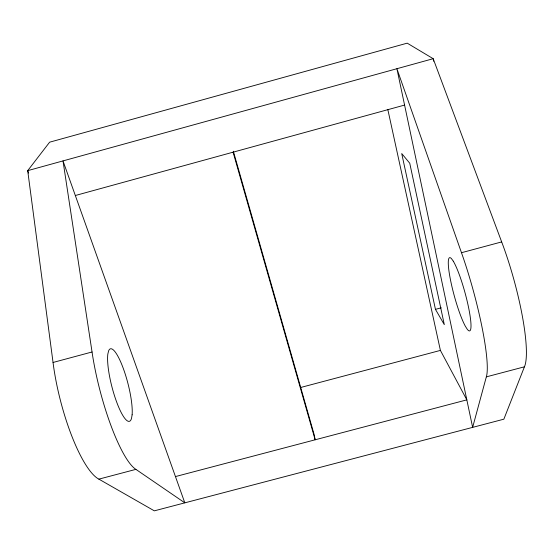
<?xml version="1.0" encoding="UTF-8"?>
<svg xmlns="http://www.w3.org/2000/svg" width="554" height="554" viewBox="0 0 554 554"><rect width="100%" height="100%" fill="white"/><g stroke="black" fill="none" stroke-linecap="round" stroke-linejoin="round"><path stroke-width="0.83" d="M486.336 376.865L472.638 427.369L396.906 68.717L461.482 252.714A88.834 13.13 74.7 0 1 486.336 376.865L524.43 366.81A88.952 16.696 74.6 0 0 501.675 241.911L433.186 58.696L407.211 43.157L49.625 142.184L27.7 170.653L53.045 362.468A87.608 22.582 75.5 0 0 98.875 479.134L154.324 510.843L503.856 419.184L524.43 366.81M75.33 195.514L404.586 105.073M53.045 362.468L92.047 351.984L63.004 160.909L184.814 502.845L135.903 469.363A87.719 19.21 75.4 0 1 92.047 351.984M461.482 252.714L501.675 241.911M435.458 309.354L444.301 324.623L409.745 163.222L401.719 153.548L435.458 309.354L441.247 307.809M300.767 387.461L440.402 350.405L466.835 399.856L175.452 476.579M98.875 479.134L135.903 469.363M28.607 173.083L27.7 170.653L433.186 58.696L433.685 61.245M233.338 151.235L314.125 434.53L315.157 439.793L233.082 152.184M387.855 109.657L440.402 350.405M132.122 414.794L131.506 418.436A37.471 8.178 75.4 0 1 116.506 401.622A37.471 8.178 75.4 0 1 107.85 353.958L108.667 350.71A37.471 8.178 75.4 0 1 123.348 368.597A37.471 8.178 75.4 0 1 132.122 414.794M453.31 261.204L451.462 258.628A37.942 5.588 74.7 0 0 450.693 280.926A37.942 5.588 74.7 0 0 465.305 326.168L467.202 329.18A37.942 5.588 74.7 0 0 468.615 307.726A37.942 5.588 74.7 0 0 453.31 261.204"/></g></svg>
